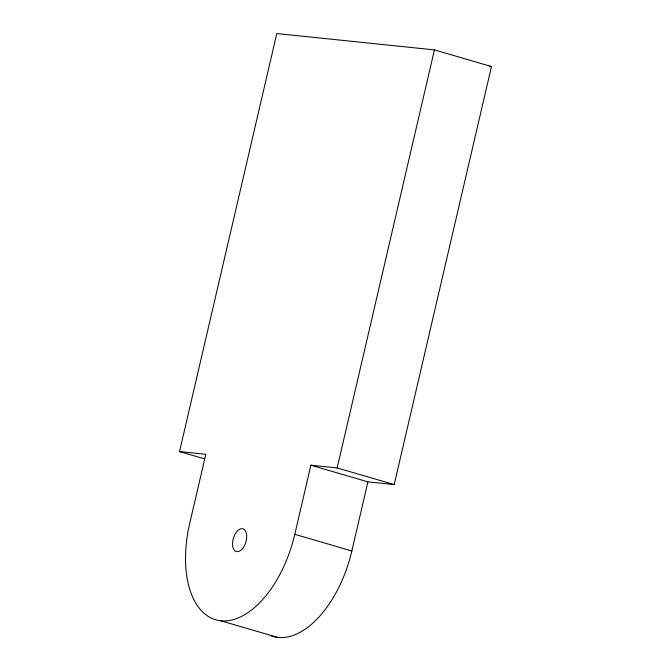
<?xml version="1.0" encoding="UTF-8"?>
<svg xmlns="http://www.w3.org/2000/svg" width="671" height="671" viewBox="0 0 671 671"><rect width="100%" height="100%" fill="white"/><g stroke="black" fill="none" stroke-linecap="round" stroke-linejoin="round"><path stroke-width="1.01" d="M204.546 458.872L179.526 451.566L276.804 33.55L434.439 49.897L491.474 66.555L394.196 484.579L367.926 481.853L310.891 465.196L294.804 534.317A94.712 52.229 -73.7 0 1 220.868 620.792L277.903 637.45M310.891 465.196L337.161 467.922L434.439 49.897M271.227 635.949A94.712 52.229 -73.7 0 0 351.839 550.975L367.926 481.853M489.394 66.345L491.474 66.555M179.526 451.566L205.804 454.292L189.717 523.422A94.712 52.229 -73.7 0 0 220.868 620.792M337.161 467.922L394.196 484.579M294.804 534.317L351.839 550.975M242.382 548.786A11.835 6.525 -73.7 0 0 243.909 529.251A11.835 6.525 -73.7 0 0 232.594 542.495A11.835 6.525 -73.7 0 0 242.382 548.786"/></g></svg>
